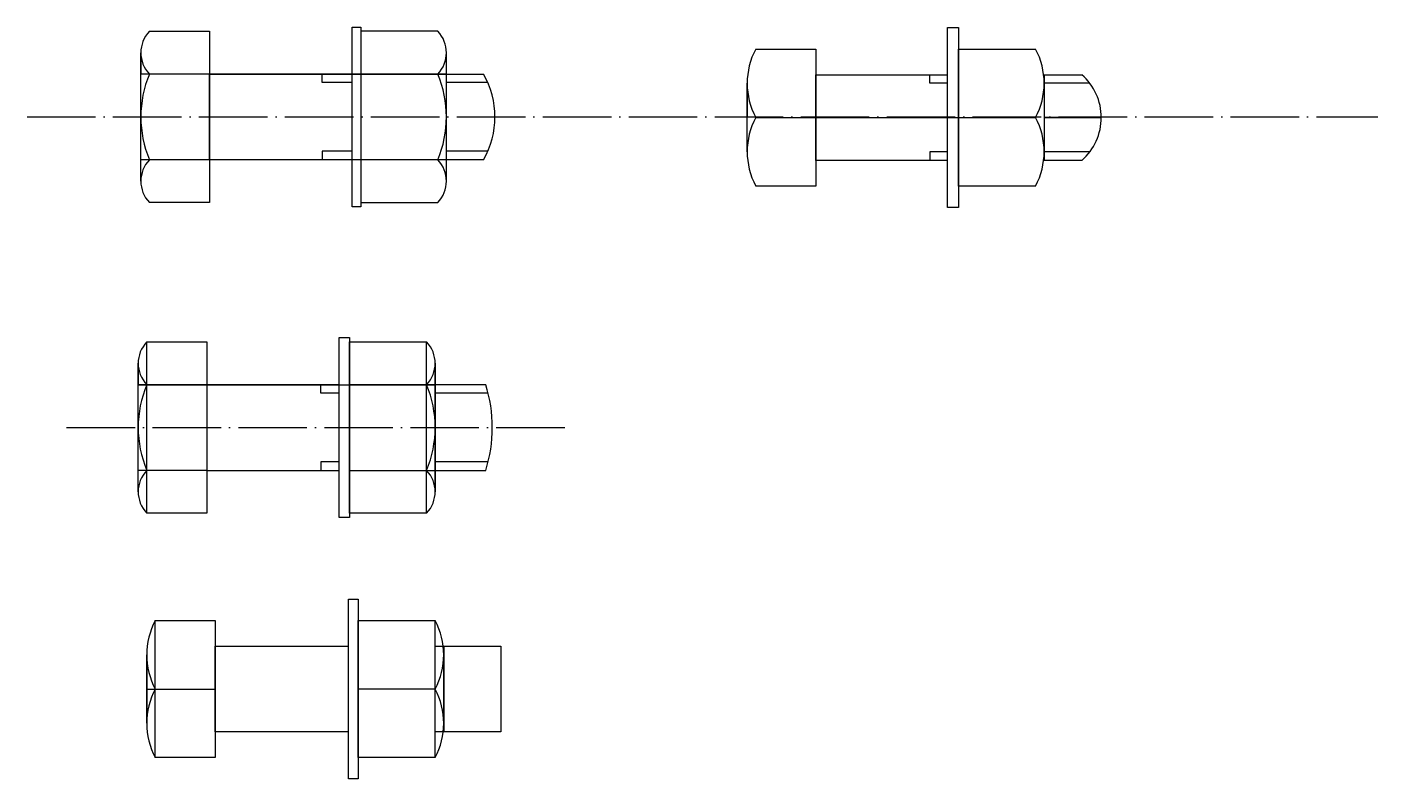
# Model space of a CAD drawing. Header units: millimetres. Extents: x 3495 to 3968, y 1475 to 1738.
import ezdxf

# ---------------------------------------------------------------- set-up
doc = ezdxf.new("R2010")
doc.units = ezdxf.units.MM
doc.linetypes.add('ACAD_ISO04W100', pattern=[30, 24, -3, 0, -3])

msp = doc.modelspace()

# ---------------------------------------------------------------- linework, layer by layer
for p, q in [((3537.9, 1736.93), (3558.9, 1736.93)), ((3558.9, 1736.93), (3558.9, 1676.93)), ((3534.9, 1684.43), (3534.9, 1729.43)), ((3534.9, 1729.43), (3534.9, 1721.93)), ((3641.9, 1684.43), (3641.9, 1729.43)), ((3750.2, 1730.72), (3771.2, 1730.72)), ((3771.2, 1730.72), (3771.2, 1682.72)), ((3558.9, 1721.93), (3534.9, 1721.93)), ((3641.9, 1721.93), (3534.9, 1721.93)), ((3598.38, 1718.98), (3598.38, 1721.93)), ((3608.9, 1718.98), (3598.38, 1718.98)), ((3656.37, 1718.98), (3641.9, 1718.98)), ((3747.2, 1694.72), (3747.2, 1718.72)), ((3747.2, 1718.72), (3747.2, 1706.72)), ((3811.2, 1718.72), (3811.2, 1721.72)), ((3817.4, 1718.72), (3811.2, 1718.72)), ((3867.2, 1718.72), (3851.2, 1718.72)), ((3750.2, 1706.72), (3848.2, 1706.72)), ((3750.2, 1706.72), (3848.2, 1706.72)), ((3851.2, 1706.72), (3871.2, 1706.72)), ((3871.2, 1706.72), (3851.2, 1706.72)), ((3598.38, 1694.89), (3598.38, 1691.93)), ((3608.9, 1694.89), (3598.38, 1694.89)), ((3656.37, 1694.89), (3641.9, 1694.89)), ((3811.2, 1694.72), (3811.2, 1691.72)), ((3817.4, 1694.72), (3811.2, 1694.72)), ((3867.2, 1694.72), (3851.2, 1694.72)), ((3558.9, 1691.93), (3534.9, 1691.93)), ((3771.2, 1682.72), (3750.2, 1682.72)), ((3558.9, 1676.93), (3537.9, 1676.93)), ((3536.97, 1628.12), (3557.97, 1628.12)), ((3536.97, 1568.12), (3536.97, 1628.12)), ((3557.97, 1628.12), (3557.97, 1568.12)), ((3634.97, 1568.12), (3634.97, 1628.12)), ((3533.97, 1575.62), (3533.97, 1620.62)), ((3533.97, 1620.62), (3533.97, 1613.12)), ((3637.97, 1575.62), (3637.97, 1620.62)), ((3637.97, 1620.62), (3637.97, 1613.12)), ((3557.97, 1613.12), (3533.97, 1613.12)), ((3533.97, 1613.12), (3637.97, 1613.12)), ((3597.97, 1610.12), (3597.97, 1613.12)), ((3604.37, 1610.12), (3597.97, 1610.12)), ((3656.5, 1610.12), (3637.97, 1610.12)), ((3597.97, 1586.12), (3597.97, 1583.12)), ((3604.37, 1586.12), (3597.97, 1586.12)), ((3656.5, 1586.12), (3637.97, 1586.12)), ((3557.97, 1583.12), (3533.97, 1583.12)), ((3557.97, 1568.12), (3536.97, 1568.12)), ((3539.97, 1530.49), (3560.97, 1530.49)), ((3539.97, 1482.49), (3539.97, 1530.49)), ((3560.97, 1530.49), (3560.97, 1482.49)), ((3637.97, 1482.49), (3637.97, 1530.49)), ((3536.97, 1494.49), (3536.97, 1518.49)), ((3536.97, 1518.49), (3536.97, 1506.49)), ((3640.97, 1494.49), (3640.97, 1518.49)), ((3640.97, 1518.49), (3640.97, 1506.49)), ((3536.97, 1506.49), (3560.97, 1506.49)), ((3536.97, 1506.49), (3536.97, 1494.49)), ((3637.97, 1506.49), (3610.97, 1506.49)), ((3640.97, 1506.49), (3640.97, 1494.49)), ((3560.97, 1482.49), (3539.97, 1482.49))]:
    msp.add_line(p, q)
at = {"linetype": 'ACAD_ISO04W100'}
for p, q in [((3495.05, 1706.93), (3968.08, 1706.93)), ((3508.87, 1598.12), (3686.28, 1598.12))]:
    msp.add_line(p, q, dxfattribs=at)
for points in [[(3608.9, 1738.43), (3611.9, 1738.43), (3611.9, 1675.43), (3608.9, 1675.43)], [(3817.4, 1738.22), (3821.2, 1738.22), (3821.2, 1675.22), (3817.4, 1675.22)], [(3604.37, 1629.62), (3607.97, 1629.62), (3607.97, 1566.62), (3604.37, 1566.62)], [(3607.57, 1537.99), (3610.97, 1537.99), (3610.97, 1474.99), (3607.57, 1474.99)]]:
    msp.add_lwpolyline(points, close=True)
for points in [[(3638.9, 1736.93), (3611.9, 1736.93), (3611.9, 1676.93), (3638.9, 1676.93)], [(3641.9, 1684.43), (3641.9, 1729.43)], [(3848.2, 1682.72), (3821.2, 1682.72), (3821.2, 1730.72), (3848.2, 1730.72)], [(3654.88, 1691.93), (3558.9, 1691.93), (3558.9, 1721.93), (3654.88, 1721.93)], [(3817.4, 1691.72), (3771.2, 1691.72), (3771.2, 1721.72), (3817.4, 1721.72)], [(3851.02, 1721.72), (3864.43, 1721.72)], [(3851.2, 1721.72), (3851.2, 1691.72)], [(3864.43, 1691.72), (3851.02, 1691.72)], [(3634.97, 1568.12), (3607.97, 1568.12), (3607.97, 1628.12), (3634.97, 1628.12)], [(3637.97, 1620.62), (3637.97, 1575.62)], [(3604.37, 1613.12), (3557.97, 1613.12), (3557.97, 1583.12), (3604.37, 1583.12)], [(3655.66, 1613.12), (3607.97, 1613.12)], [(3607.97, 1583.12), (3655.66, 1583.12)], [(3637.97, 1482.49), (3610.97, 1482.49), (3610.97, 1530.49), (3637.97, 1530.49)], [(3607.57, 1491.49), (3560.97, 1491.49), (3560.97, 1521.49), (3607.57, 1521.49)], [(3637.97, 1521.49), (3660.97, 1521.49), (3660.97, 1491.49), (3637.97, 1491.49)], [(3640.97, 1521.49), (3640.97, 1491.49)]]:
    msp.add_lwpolyline(points)
for centre, radius, start, end in [((3545.77, 1729.43), 10.88, 136.3972, 223.6028), ((3631.02, 1729.43), 10.88, 316.3972, 43.6028), ((3772.7, 1718.72), 25.5, 151.9275, 208.0725), ((3825.7, 1718.72), 25.5, 331.9275, 28.0725), ((3573.9, 1706.93), 39, 157.3801, 202.6199), ((3602.9, 1706.93), 39, 337.3801, 22.6199), ((3628.9, 1706.93), 30, 330, 30), ((3851.2, 1706.72), 20, 311.4096, 48.5904), ((3772.7, 1694.72), 25.5, 151.9275, 208.0725), ((3825.7, 1694.72), 25.5, 331.9275, 28.0725), ((3545.77, 1684.43), 10.88, 136.3972, 223.6028), ((3631.02, 1684.43), 10.88, 316.3972, 43.6028), ((3544.84, 1620.62), 10.87, 136.3972, 223.6028), ((3627.09, 1620.62), 10.87, 316.3972, 43.6028), ((3572.97, 1598.12), 39, 157.3801, 202.6199), ((3598.97, 1598.12), 39, 337.3801, 22.6199), ((3607.97, 1598.12), 50, 342.5424, 17.4576), ((3544.84, 1575.62), 10.87, 136.3972, 223.6028), ((3627.09, 1575.62), 10.87, 316.3972, 43.6028), ((3562.47, 1518.49), 25.5, 151.9275, 208.0725), ((3615.47, 1518.49), 25.5, 331.9275, 28.0725), ((3562.47, 1494.49), 25.5, 151.9275, 208.0725), ((3615.47, 1494.49), 25.5, 331.9275, 28.0725)]:
    msp.add_arc(centre, radius, start, end)

doc.saveas('drawing.dxf')
